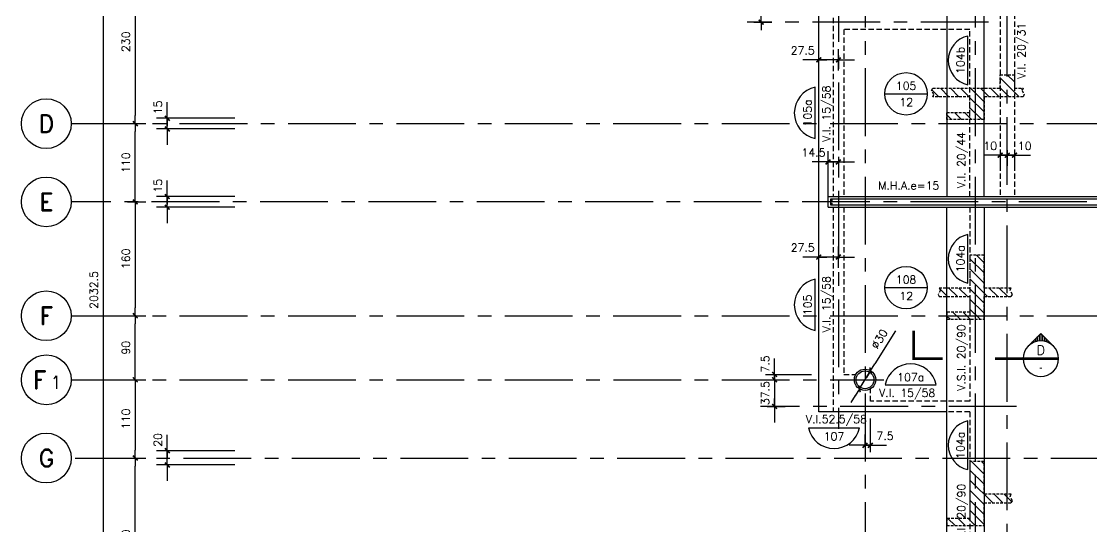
# Model space of a CAD drawing. Header units: millimetres. Extents: x -656851 to -651781, y 88238 to 91301.
# Drawn here: x -656851 to -655346, y 89512 to 90222 of the extents above; entities that cross this region are included whole.
import ezdxf
from ezdxf.enums import TextEntityAlignment as Align

# ---------------------------------------------------------------- set-up
doc = ezdxf.new("R2010")
doc.units = ezdxf.units.MM
doc.header["$LTSCALE"] = 30
for name, pattern in [('CENTER', [50.8, 31.75, -6.35, 6.35, -6.35]), ('DASHED', [0.75, 0.5, -0.25]), ('HIDDEN', [0.375, 0.25, -0.125])]:
    doc.linetypes.add(name, pattern=pattern)
for name, color, linetype in [('A-LINEA 015', 6, 'Continuous'), ('CONTORNOS', 3, 'Continuous'), ('COTAS', 5, 'Continuous'), ('Cotas2', 1, 'Continuous'), ('EJES', 1, 'CENTER'), ('HATCH2', 1, 'HIDDEN'), ('MALLA', 1, 'Continuous'), ('MUROS', 5, 'Continuous'), ('SEGMENTOS1', 2, 'DASHED'), ('TEXTOS1', 9, 'Continuous'), ('VIGAS', 3, 'Continuous')]:
    doc.layers.add(name, color=color, linetype=linetype)
doc.styles.add('ROMAND', font='romand')
doc.styles.add('ROMANS', font='romans')
doc.styles.get("Standard").update_dxf_attribs({"font": 'techl___.ttf'})
doc.dimstyles.new('ING-50', dxfattribs={"dimscale": 5, "dimtxt": 2.25, "dimasz": 2.25, "dimexe": 3, "dimexo": 0, "dimgap": 1.5, "dimtad": 1, "dimdec": 1, "dimzin": 12, "dimdsep": 46, "dimtxsty": 'ROMANS', "dimblk1": 'TICK1', "dimblk2": 'TICK1', "dimsah": 1, "dimcen": 0.09, "dimclrd": 2, "dimclre": 1, "dimclrt": 3, "dimadec": 1, "dimazin": 3, "dimtfac": 1, "dimtdec": 1, "dimtix": 1, "dimtmove": 2, "dimatfit": 3, "dimfxl": 3, "dimtolj": 1, "dimtzin": 12, "dimarcsym": 0})
pattern_1 = [(135, (0, 0), (-7.07106781, -7.07106781), [])]

# ---------------------------------------------------------------- blocks, each defined once
blk = doc.blocks.new('EJE-1')
at = {"color": 3, "linetype": 'Continuous'}
blk.add_circle((0, 0), 35, dxfattribs=at)
at = {"color": 5, "linetype": 'Continuous', "style": 'ROMAND'}
blk.add_attdef('0', text='', height=25, dxfattribs=at).set_placement((0.2, 0), align=Align.MIDDLE)
blk = doc.blocks.new('eje-3')
at = {"color": 3, "linetype": 'Continuous'}
blk.add_circle((0, 0), 35, dxfattribs=at)
at = {"color": 5, "linetype": 'Continuous', "style": 'ROMAND'}
for height, p in [(25, (-9.2, 0)), (18, (13.7, -3.6))]:
    blk.add_attdef('0', text='', height=height, dxfattribs=at).set_placement(p, align=Align.MIDDLE)
blk = doc.blocks.new('TICK1')
at = {"color": 2}
for points in [[(0, 0), (-1, 0)], [(0, 0), (1, 0)]]:
    blk.add_lwpolyline(points, dxfattribs=at)
at = {"color": 2, "const_width": 0.2}
blk.add_lwpolyline([(-0.3, -0.3), (0.3, 0.3)], dxfattribs=at)
blk = doc.blocks.new('*D14')
at = {"layer": 'COTAS', "color": 1, "lineweight": -2}
for p, q in [((-656699.8, 90308.3), (-656675.5, 90308.3)), ((-656703.3, 90078.3), (-656675.5, 90078.3))]:
    blk.add_line(p, q, dxfattribs=at)
at = {"layer": 'COTAS', "color": 2, "lineweight": -2}
blk.add_line((-656690.5, 90297), (-656690.5, 90089.5), dxfattribs=at)
at = {"layer": 'Defpoints', "color": 0}
for p in [(-656699.8, 90308.3), (-656703.3, 90078.3), (-656690.5, 90078.3)]:
    blk.add_point(p, dxfattribs=at)
at = {"layer": 'COTAS', "color": 2, "lineweight": -2, "xscale": 11.25, "yscale": 11.25, "zscale": 11.25}
for p, rotation in [((-656690.5, 90308.3), 90), ((-656690.5, 90078.3), 270)]:
    blk.add_blockref('TICK1', p, dxfattribs=dict(at, rotation=rotation))
at = {"layer": 'COTAS', "color": 3, "insert": (-656703.7, 90193.3), "char_height": 11.25, "attachment_point": 5, "rotation": 90, "style": 'ROMANS'}
blk.add_mtext('\\A1;230', dxfattribs=at)
blk = doc.blocks.new('*D15')
at = {"layer": 'COTAS', "color": 2, "lineweight": -2}
for p, q in [((-656645.5, 90097), (-656645.5, 90108.3)), ((-656645.5, 90070.8), (-656645.5, 90085.8)), ((-656645.5, 90059.5), (-656645.5, 90048.3))]:
    blk.add_line(p, q, dxfattribs=at)
at = {"layer": 'COTAS', "color": 1, "lineweight": -2}
for p, q in [((-656645.5, 90085.8), (-656660.5, 90085.8)), ((-656645.5, 90070.8), (-656660.5, 90070.8))]:
    blk.add_line(p, q, dxfattribs=at)
at = {"layer": 'Defpoints', "color": 0}
for p in [(-656645.5, 90085.8), (-656645.5, 90085.8), (-656645.5, 90070.8)]:
    blk.add_point(p, dxfattribs=at)
at = {"layer": 'COTAS', "color": 2, "lineweight": -2, "xscale": 11.25, "yscale": 11.25, "zscale": 11.25}
for p, rotation in [((-656645.5, 90085.8), 270), ((-656645.5, 90070.8), 90)]:
    blk.add_blockref('TICK1', p, dxfattribs=dict(at, rotation=rotation))
at = {"layer": 'COTAS', "color": 3, "insert": (-656658.7, 90101), "char_height": 11.25, "attachment_point": 5, "rotation": 90, "style": 'ROMANS'}
blk.add_mtext('\\A1;15', dxfattribs=at)
blk = doc.blocks.new('*D16')
at = {"layer": 'COTAS', "color": 1, "lineweight": -2}
for p, q in [((-656703.3, 90078.3), (-656675.5, 90078.3)), ((-656701.6, 89968.3), (-656675.5, 89968.3))]:
    blk.add_line(p, q, dxfattribs=at)
at = {"layer": 'COTAS', "color": 2, "lineweight": -2}
blk.add_line((-656690.5, 89979.5), (-656690.5, 90067), dxfattribs=at)
at = {"layer": 'Defpoints', "color": 0}
for p in [(-656703.3, 90078.3), (-656690.5, 90078.3), (-656701.6, 89968.3)]:
    blk.add_point(p, dxfattribs=at)
at = {"layer": 'COTAS', "color": 2, "lineweight": -2, "xscale": 11.25, "yscale": 11.25, "zscale": 11.25}
for p, rotation in [((-656690.5, 90078.3), 90), ((-656690.5, 89968.3), 270)]:
    blk.add_blockref('TICK1', p, dxfattribs=dict(at, rotation=rotation))
at = {"layer": 'COTAS', "color": 3, "insert": (-656703.7, 90023.3), "char_height": 11.25, "attachment_point": 5, "rotation": 90, "style": 'ROMANS'}
blk.add_mtext('\\A1;110', dxfattribs=at)
blk = doc.blocks.new('*D17')
at = {"layer": 'COTAS', "color": 1, "lineweight": -2}
for p, q in [((-656701.6, 89968.3), (-656675.5, 89968.3)), ((-656704.1, 89808.3), (-656675.5, 89808.3))]:
    blk.add_line(p, q, dxfattribs=at)
at = {"layer": 'COTAS', "color": 2, "lineweight": -2}
blk.add_line((-656690.5, 89957), (-656690.5, 89819.5), dxfattribs=at)
at = {"layer": 'Defpoints', "color": 0}
for p in [(-656701.6, 89968.3), (-656704.1, 89808.3), (-656690.5, 89808.3)]:
    blk.add_point(p, dxfattribs=at)
at = {"layer": 'COTAS', "color": 2, "lineweight": -2, "xscale": 11.25, "yscale": 11.25, "zscale": 11.25}
for p, rotation in [((-656690.5, 89968.3), 90), ((-656690.5, 89808.3), 270)]:
    blk.add_blockref('TICK1', p, dxfattribs=dict(at, rotation=rotation))
at = {"layer": 'COTAS', "color": 3, "insert": (-656703.7, 89888.3), "char_height": 11.25, "attachment_point": 5, "rotation": 90, "style": 'ROMANS'}
blk.add_mtext('\\A1;160', dxfattribs=at)
blk = doc.blocks.new('*D18')
at = {"layer": 'COTAS', "color": 1, "lineweight": -2}
for p, q in [((-656704.1, 89808.3), (-656675.5, 89808.3)), ((-656702.7, 89718.3), (-656675.5, 89718.3))]:
    blk.add_line(p, q, dxfattribs=at)
at = {"layer": 'COTAS', "color": 2, "lineweight": -2}
blk.add_line((-656690.5, 89729.5), (-656690.5, 89797), dxfattribs=at)
at = {"layer": 'Defpoints', "color": 0}
for p in [(-656704.1, 89808.3), (-656690.5, 89808.3), (-656702.7, 89718.3)]:
    blk.add_point(p, dxfattribs=at)
at = {"layer": 'COTAS', "color": 2, "lineweight": -2, "xscale": 11.25, "yscale": 11.25, "zscale": 11.25}
for p, rotation in [((-656690.5, 89808.3), 90), ((-656690.5, 89718.3), 270)]:
    blk.add_blockref('TICK1', p, dxfattribs=dict(at, rotation=rotation))
at = {"layer": 'COTAS', "color": 3, "insert": (-656703.7, 89763.3), "char_height": 11.25, "attachment_point": 5, "rotation": 90, "style": 'ROMANS'}
blk.add_mtext('\\A1;90', dxfattribs=at)
blk = doc.blocks.new('*D19')
at = {"layer": 'COTAS', "color": 1, "lineweight": -2}
for p, q in [((-656702.7, 89718.3), (-656675.5, 89718.3)), ((-656704.4, 89608.3), (-656675.5, 89608.3))]:
    blk.add_line(p, q, dxfattribs=at)
at = {"layer": 'COTAS', "color": 2, "lineweight": -2}
blk.add_line((-656690.5, 89707), (-656690.5, 89619.5), dxfattribs=at)
at = {"layer": 'Defpoints', "color": 0}
for p in [(-656702.7, 89718.3), (-656704.4, 89608.3), (-656690.5, 89608.3)]:
    blk.add_point(p, dxfattribs=at)
at = {"layer": 'COTAS', "color": 2, "lineweight": -2, "xscale": 11.25, "yscale": 11.25, "zscale": 11.25}
for p, rotation in [((-656690.5, 89718.3), 90), ((-656690.5, 89608.3), 270)]:
    blk.add_blockref('TICK1', p, dxfattribs=dict(at, rotation=rotation))
at = {"layer": 'COTAS', "color": 3, "insert": (-656703.7, 89663.3), "char_height": 11.25, "attachment_point": 5, "rotation": 90, "style": 'ROMANS'}
blk.add_mtext('\\A1;110', dxfattribs=at)
blk = doc.blocks.new('*D20')
at = {"layer": 'COTAS', "color": 2, "lineweight": -2}
for p, q in [((-656645.5, 89629.9), (-656645.5, 89641.1)), ((-656645.5, 89598.6), (-656645.5, 89618.6)), ((-656645.5, 89587.4), (-656645.5, 89576.1))]:
    blk.add_line(p, q, dxfattribs=at)
at = {"layer": 'COTAS', "color": 1, "lineweight": -2}
for p, q in [((-656645.5, 89618.6), (-656660.5, 89618.6)), ((-656645.5, 89598.6), (-656660.5, 89598.6))]:
    blk.add_line(p, q, dxfattribs=at)
at = {"layer": 'Defpoints', "color": 0}
for p in [(-656645.5, 89618.6), (-656645.5, 89618.6), (-656645.5, 89598.6)]:
    blk.add_point(p, dxfattribs=at)
at = {"layer": 'COTAS', "color": 2, "lineweight": -2, "xscale": 11.25, "yscale": 11.25, "zscale": 11.25}
for p, rotation in [((-656645.5, 89618.6), 270), ((-656645.5, 89598.6), 90)]:
    blk.add_blockref('TICK1', p, dxfattribs=dict(at, rotation=rotation))
at = {"layer": 'COTAS', "color": 3, "insert": (-656658.7, 89633.8), "char_height": 11.25, "attachment_point": 5, "rotation": 90, "style": 'ROMANS'}
blk.add_mtext('\\A1;20', dxfattribs=at)
blk = doc.blocks.new('*D22')
at = {"layer": 'COTAS', "color": 1, "lineweight": -2}
for p, q in [((-656704.4, 89608.3), (-656675.5, 89608.3)), ((-656700.9, 89378.3), (-656675.5, 89378.3))]:
    blk.add_line(p, q, dxfattribs=at)
at = {"layer": 'COTAS', "color": 2, "lineweight": -2}
blk.add_line((-656690.5, 89389.5), (-656690.5, 89597), dxfattribs=at)
at = {"layer": 'Defpoints', "color": 0}
for p in [(-656704.4, 89608.3), (-656690.5, 89608.3), (-656700.9, 89378.3)]:
    blk.add_point(p, dxfattribs=at)
at = {"layer": 'COTAS', "color": 2, "lineweight": -2, "xscale": 11.25, "yscale": 11.25, "zscale": 11.25}
for p, rotation in [((-656690.5, 89608.3), 90), ((-656690.5, 89378.3), 270)]:
    blk.add_blockref('TICK1', p, dxfattribs=dict(at, rotation=rotation))
at = {"layer": 'COTAS', "color": 3, "insert": (-656703.7, 89493.3), "char_height": 11.25, "attachment_point": 5, "rotation": 90, "style": 'ROMANS'}
blk.add_mtext('\\A1;230', dxfattribs=at)
blk = doc.blocks.new('*D10')
at = {"layer": 'COTAS', "color": 1, "lineweight": -2}
for p, q in [((-656736.5, 90860.8), (-656720.5, 90860.8)), ((-656745.1, 88828.3), (-656720.5, 88828.3))]:
    blk.add_line(p, q, dxfattribs=at)
at = {"layer": 'COTAS', "color": 2, "lineweight": -2}
blk.add_line((-656735.5, 90849.5), (-656735.5, 88839.5), dxfattribs=at)
at = {"layer": 'Defpoints', "color": 0}
for p in [(-656736.5, 90860.8), (-656745.1, 88828.3), (-656735.5, 88828.3)]:
    blk.add_point(p, dxfattribs=at)
at = {"layer": 'COTAS', "color": 2, "lineweight": -2, "xscale": 11.25, "yscale": 11.25, "zscale": 11.25}
for p, rotation in [((-656735.5, 90860.8), 90), ((-656735.5, 88828.3), 270)]:
    blk.add_blockref('TICK1', p, dxfattribs=dict(at, rotation=rotation))
at = {"layer": 'COTAS', "color": 3, "insert": (-656748.7, 89844.5), "char_height": 11.25, "attachment_point": 5, "rotation": 90, "style": 'ROMANS'}
blk.add_mtext('\\A1;2032.5', dxfattribs=at)
blk = doc.blocks.new('*D89')
at = {"layer": 'COTAS', "color": 1, "lineweight": -2}
for p, q in [((-655819.9, 90308.3), (-655795.6, 90308.3)), ((-655821.2, 90220.8), (-655795.6, 90220.8))]:
    blk.add_line(p, q, dxfattribs=at)
at = {"layer": 'COTAS', "color": 2, "lineweight": -2}
blk.add_line((-655810.6, 90297), (-655810.6, 90232), dxfattribs=at)
at = {"layer": 'Defpoints', "color": 0}
for p in [(-655819.9, 90308.3), (-655821.2, 90220.8), (-655810.6, 90220.8)]:
    blk.add_point(p, dxfattribs=at)
at = {"layer": 'COTAS', "color": 2, "lineweight": -2, "xscale": 11.25, "yscale": 11.25, "zscale": 11.25}
for p, rotation in [((-655810.6, 90308.3), 90), ((-655810.6, 90220.8), 270)]:
    blk.add_blockref('TICK1', p, dxfattribs=dict(at, rotation=rotation))
at = {"layer": 'COTAS', "color": 3, "insert": (-655823.8, 90264.5), "char_height": 11.25, "attachment_point": 5, "rotation": 90, "style": 'ROMANS'}
blk.add_mtext('\\A1;87.5', dxfattribs=at)
blk = doc.blocks.new('*D90')
at = {"layer": 'COTAS', "color": 2, "lineweight": -2}
for p, q in [((-655791.8, 89729.5), (-655791.8, 89740.8)), ((-655791.8, 89718.3), (-655791.8, 89680.8)), ((-655791.8, 89669.5), (-655791.8, 89658.3))]:
    blk.add_line(p, q, dxfattribs=at)
at = {"layer": 'COTAS', "color": 1, "lineweight": -2}
for p, q in [((-655802, 89718.3), (-655776.8, 89718.3)), ((-655802.5, 89680.8), (-655776.8, 89680.8))]:
    blk.add_line(p, q, dxfattribs=at)
at = {"layer": 'Defpoints', "color": 0}
for p in [(-655802, 89718.3), (-655802.5, 89680.8), (-655791.8, 89680.8)]:
    blk.add_point(p, dxfattribs=at)
at = {"layer": 'COTAS', "color": 2, "lineweight": -2, "xscale": 11.25, "yscale": 11.25, "zscale": 11.25}
for p, rotation in [((-655791.8, 89718.3), 270), ((-655791.8, 89680.8), 90)]:
    blk.add_blockref('TICK1', p, dxfattribs=dict(at, rotation=rotation))
at = {"layer": 'COTAS', "color": 3, "insert": (-655804.9, 89699.5), "char_height": 11.25, "attachment_point": 5, "rotation": 90, "style": 'ROMANS'}
blk.add_mtext('\\A1;37.5', dxfattribs=at)
blk = doc.blocks.new('*D92')
at = {"layer": 'COTAS', "color": 2, "lineweight": -2}
for p, q in [((-656645.5, 89987), (-656645.5, 89998.3)), ((-656645.5, 89960.8), (-656645.5, 89975.8)), ((-656645.5, 89949.5), (-656645.5, 89938.3))]:
    blk.add_line(p, q, dxfattribs=at)
at = {"layer": 'COTAS', "color": 1, "lineweight": -2}
for p, q in [((-656645.5, 89975.8), (-656660.5, 89975.8)), ((-656645.5, 89960.8), (-656660.5, 89960.8))]:
    blk.add_line(p, q, dxfattribs=at)
at = {"layer": 'Defpoints', "color": 0}
for p in [(-656645.5, 89975.8), (-656645.5, 89975.8), (-656645.5, 89960.8)]:
    blk.add_point(p, dxfattribs=at)
at = {"layer": 'COTAS', "color": 2, "lineweight": -2, "xscale": 11.25, "yscale": 11.25, "zscale": 11.25}
for p, rotation in [((-656645.5, 89975.8), 270), ((-656645.5, 89960.8), 90)]:
    blk.add_blockref('TICK1', p, dxfattribs=dict(at, rotation=rotation))
at = {"layer": 'COTAS', "color": 3, "insert": (-656658.7, 89991), "char_height": 11.25, "attachment_point": 5, "rotation": 90, "style": 'ROMANS'}
blk.add_mtext('\\A1;15', dxfattribs=at)
blk = doc.blocks.new('*D133')
at = {"layer": 'COTAS', "color": 2, "lineweight": -2}
for p, q in [((-655622.1, 89787), (-655650.9, 89740.6)), ((-655672.6, 89705.5), (-655656.8, 89731)), ((-655678.6, 89696), (-655684.5, 89686.4))]:
    blk.add_line(p, q, dxfattribs=at)
at = {"layer": 'Defpoints', "color": 0}
for p in [(-655656.8, 89731), (-655672.6, 89705.5)]:
    blk.add_point(p, dxfattribs=at)
at = {"layer": 'COTAS', "color": 2, "lineweight": -2, "xscale": 11.25, "yscale": 11.25, "zscale": 11.25}
for p, rotation in [((-655656.8, 89731), 238.1694661812286), ((-655672.6, 89705.5), 58.1694661812286)]:
    blk.add_blockref('TICK1', p, dxfattribs=dict(at, rotation=rotation))
at = {"layer": 'COTAS', "color": 3, "insert": (-655644.6, 89775.5), "char_height": 11.25, "attachment_point": 5, "rotation": 58.1695, "style": 'ROMANS'}
blk.add_mtext('\\A1;∅30', dxfattribs=at)
blk = doc.blocks.new('*D134')
at = {"layer": 'COTAS', "color": 2, "lineweight": -2}
for p, q in [((-655791.8, 89737), (-655791.8, 89748.3)), ((-655791.8, 89725.8), (-655791.8, 89718.3)), ((-655791.8, 89707), (-655791.8, 89695.8))]:
    blk.add_line(p, q, dxfattribs=at)
at = {"layer": 'COTAS', "color": 1, "lineweight": -2}
for p, q in [((-655802, 89718.3), (-655776.8, 89718.3)), ((-655801.9, 89725.8), (-655776.8, 89725.8))]:
    blk.add_line(p, q, dxfattribs=at)
at = {"layer": 'Defpoints', "color": 0}
for p in [(-655802, 89718.3), (-655801.9, 89725.8), (-655791.8, 89718.3)]:
    blk.add_point(p, dxfattribs=at)
at = {"layer": 'COTAS', "color": 2, "lineweight": -2, "xscale": 11.25, "yscale": 11.25, "zscale": 11.25}
for p, rotation in [((-655791.8, 89725.8), 270), ((-655791.8, 89718.3), 90)]:
    blk.add_blockref('TICK1', p, dxfattribs=dict(at, rotation=rotation))
at = {"layer": 'COTAS', "color": 3, "insert": (-655804.9, 89740.5), "char_height": 11.25, "attachment_point": 5, "rotation": 90, "style": 'ROMANS'}
blk.add_mtext('\\A1;7.5', dxfattribs=at)
blk = doc.blocks.new('*D135')
at = {"layer": 'COTAS', "color": 1, "lineweight": -2}
for p, q in [((-655664.7, 89626.2), (-655664.7, 89641.2)), ((-655657.2, 89626.2), (-655657.2, 89641.2))]:
    blk.add_line(p, q, dxfattribs=at)
at = {"layer": 'COTAS', "color": 2, "lineweight": -2}
for p, q in [((-655676, 89626.2), (-655687.2, 89626.2)), ((-655657.2, 89626.2), (-655664.7, 89626.2)), ((-655646, 89626.2), (-655634.7, 89626.2))]:
    blk.add_line(p, q, dxfattribs=at)
at = {"layer": 'Defpoints', "color": 0}
for p in [(-655664.7, 89626.2), (-655664.7, 89626.2), (-655657.2, 89626.2)]:
    blk.add_point(p, dxfattribs=at)
at = {"layer": 'COTAS', "color": 2, "lineweight": -2, "xscale": 11.25, "yscale": 11.25, "zscale": 11.25}
blk.add_blockref('TICK1', (-655664.7, 89626.2), dxfattribs=at)
at = {"layer": 'COTAS', "color": 2, "lineweight": -2, "xscale": 11.25, "yscale": 11.25, "zscale": 11.25, "rotation": 180}
blk.add_blockref('TICK1', (-655657.2, 89626.2), dxfattribs=at)
at = {"layer": 'COTAS', "color": 3, "insert": (-655636.6, 89639.3), "char_height": 11.25, "attachment_point": 5, "style": 'ROMANS'}
blk.add_mtext('\\A1;7.5', dxfattribs=at)
blk = doc.blocks.new('losa-ne')
at = {"color": 5, "linetype": 'Continuous'}
blk.add_line((-29.8, 0), (29.7, 0), dxfattribs=at)
at = {"color": 3, "linetype": 'Continuous'}
blk.add_circle((0, 0), 29.8, dxfattribs=at)
at = {"color": 3, "linetype": 'Continuous', "style": 'ROMANS'}
for tag, p in [('N%%DL', (0, 5.6)), ('ESP', (0.2, -17.4))]:
    blk.add_attdef(tag, text='', height=11.2, dxfattribs=at).set_placement(p, align=Align.CENTER)
blk = doc.blocks.new('*D144')
at = {"layer": 'COTAS', "color": 1, "lineweight": -2, "ltscale": 0.5}
for p, q in [((-655729.7, 90153.1), (-655729.7, 90182.9)), ((-655702.2, 90152.8), (-655702.2, 90182.9))]:
    blk.add_line(p, q, dxfattribs=at)
at = {"layer": 'COTAS', "color": 2, "lineweight": -2, "ltscale": 0.5}
for p, q in [((-655741, 90167.9), (-655752.2, 90167.9)), ((-655702.2, 90167.9), (-655729.7, 90167.9)), ((-655691, 90167.9), (-655679.7, 90167.9))]:
    blk.add_line(p, q, dxfattribs=at)
at = {"layer": 'Defpoints', "color": 0, "ltscale": 0.5}
for p in [(-655729.7, 90167.9), (-655729.7, 90153.1), (-655702.2, 90152.8)]:
    blk.add_point(p, dxfattribs=at)
at = {"layer": 'COTAS', "color": 2, "lineweight": -2, "ltscale": 0.5, "xscale": 11.25, "yscale": 11.25, "zscale": 11.25}
blk.add_blockref('TICK1', (-655729.7, 90167.9), dxfattribs=at)
at = {"layer": 'COTAS', "color": 2, "lineweight": -2, "ltscale": 0.5, "xscale": 11.25, "yscale": 11.25, "zscale": 11.25, "rotation": 180}
blk.add_blockref('TICK1', (-655702.2, 90167.9), dxfattribs=at)
at = {"layer": 'COTAS', "color": 3, "ltscale": 0.5, "insert": (-655752.3, 90181.1), "char_height": 11.25, "attachment_point": 5, "style": 'ROMANS'}
blk.add_mtext('\\A1;27.5', dxfattribs=at)
blk = doc.blocks.new('*D145')
at = {"layer": 'COTAS', "color": 1, "lineweight": -2, "ltscale": 0.5}
for p, q in [((-655729.7, 89876), (-655729.7, 89905.8)), ((-655702.2, 89875.7), (-655702.2, 89905.8))]:
    blk.add_line(p, q, dxfattribs=at)
at = {"layer": 'COTAS', "color": 2, "lineweight": -2, "ltscale": 0.5}
for p, q in [((-655741, 89890.8), (-655752.2, 89890.8)), ((-655702.2, 89890.8), (-655729.7, 89890.8)), ((-655691, 89890.8), (-655679.7, 89890.8))]:
    blk.add_line(p, q, dxfattribs=at)
at = {"layer": 'Defpoints', "color": 0, "ltscale": 0.5}
for p in [(-655729.7, 89890.8), (-655729.7, 89876), (-655702.2, 89875.7)]:
    blk.add_point(p, dxfattribs=at)
at = {"layer": 'COTAS', "color": 2, "lineweight": -2, "ltscale": 0.5, "xscale": 11.25, "yscale": 11.25, "zscale": 11.25}
blk.add_blockref('TICK1', (-655729.7, 89890.8), dxfattribs=at)
at = {"layer": 'COTAS', "color": 2, "lineweight": -2, "ltscale": 0.5, "xscale": 11.25, "yscale": 11.25, "zscale": 11.25, "rotation": 180}
blk.add_blockref('TICK1', (-655702.2, 89890.8), dxfattribs=at)
at = {"layer": 'COTAS', "color": 3, "ltscale": 0.5, "insert": (-655752.3, 89904), "char_height": 11.25, "attachment_point": 5, "style": 'ROMANS'}
blk.add_mtext('\\A1;27.5', dxfattribs=at)
blk = doc.blocks.new('*X140')
at = {"color": 0}
for p, q in [((2590, 1330.5), (2590, 1340.4)), ((2592.5, 1330.4), (2592.5, 1338.9)), ((2575, 1325.1), (2575, 1325.4)), ((2577.5, 1326.9), (2577.5, 1327.9)), ((2580, 1328.2), (2580, 1330.4)), ((2582.5, 1329.2), (2582.5, 1332.9)), ((2585, 1329.9), (2585, 1335.4)), ((2587.5, 1330.3), (2587.5, 1337.9)), ((2595, 1330.1), (2595, 1336.4)), ((2597.5, 1329.5), (2597.5, 1333.9)), ((2600, 1328.6), (2600, 1331.4)), ((2602.5, 1327.4), (2602.5, 1328.9)), ((2605, 1325.9), (2605, 1326.4)), ((2607.5, 1323.8), (2607.5, 1323.9))]:
    blk.add_line(p, q, dxfattribs=at)
blk = doc.blocks.new('corte4')
at = {"color": 2, "linetype": 'Continuous'}
for p, q in [((0, 35.4), (-17.7, 17.7)), ((17.7, 17.7), (0, 35.4))]:
    blk.add_line(p, q, dxfattribs=at)
at = {"color": 2, "linetype": 'Continuous', "const_width": 3.5}
blk.add_lwpolyline([(25, 0), (-64.6, 0)], dxfattribs=at)
at = {"color": 1, "linetype": 'Continuous'}
blk.add_arc((0, 0), 25, 135, 45, dxfattribs=at)
at = {"color": 2, "linetype": 'Continuous'}
blk.add_arc((0, 0), 25, 45, 135, dxfattribs=at)
at = {"color": 2, "linetype": 'Continuous', "xscale": -1}
blk.add_blockref('*X140', (2590.5, -1305.5), dxfattribs=at)
at = {"color": 3, "linetype": 'Continuous', "style": 'ROMAND'}
blk.add_attdef('A', text='', height=13, dxfattribs=at).set_placement((0, 12), align=Align.MIDDLE)
at = {"color": 3, "linetype": 'Continuous'}
blk.add_attdef('-', text='', height=13, dxfattribs=at).set_placement((0, -12), align=Align.MIDDLE)
blk = doc.blocks.new('corte9')
at = {"color": 2, "const_width": 3.51}
blk.add_lwpolyline([(0, 39.5), (0, 0), (40.5, 0)], dxfattribs=at)
blk = doc.blocks.new('*D179')
at = {"layer": 'COTAS', "color": 1, "lineweight": -2}
for p, q in [((-655716.7, 89975.8), (-655716.7, 90039.4)), ((-655702.2, 90031.5), (-655702.2, 90009.4))]:
    blk.add_line(p, q, dxfattribs=at)
at = {"layer": 'COTAS', "color": 2, "lineweight": -2}
for p, q in [((-655728, 90024.4), (-655739.2, 90024.4)), ((-655702.2, 90024.4), (-655716.7, 90024.4)), ((-655691, 90024.4), (-655679.7, 90024.4))]:
    blk.add_line(p, q, dxfattribs=at)
at = {"layer": 'Defpoints', "color": 0}
for p in [(-655716.7, 90024.4), (-655702.2, 90031.5), (-655716.7, 89975.8)]:
    blk.add_point(p, dxfattribs=at)
at = {"layer": 'COTAS', "color": 2, "lineweight": -2, "xscale": 11.25, "yscale": 11.25, "zscale": 11.25}
blk.add_blockref('TICK1', (-655716.7, 90024.4), dxfattribs=at)
at = {"layer": 'COTAS', "color": 2, "lineweight": -2, "xscale": 11.25, "yscale": 11.25, "zscale": 11.25, "rotation": 180}
blk.add_blockref('TICK1', (-655702.2, 90024.4), dxfattribs=at)
at = {"layer": 'COTAS', "color": 3, "insert": (-655737.1, 90037.5), "char_height": 11.25, "attachment_point": 5, "style": 'ROMANS'}
blk.add_mtext('\\A1;14.5', dxfattribs=at)
blk = doc.blocks.new('*D202')
at = {"layer": 'COTAS', "color": 2, "lineweight": -2}
for p, q in [((-655476, 90033.9), (-655487.2, 90033.9)), ((-655464.7, 90033.9), (-655454.7, 90033.9)), ((-655443.5, 90033.9), (-655432.2, 90033.9))]:
    blk.add_line(p, q, dxfattribs=at)
at = {"layer": 'COTAS', "color": 1, "lineweight": -2}
for p, q in [((-655464.7, 90041), (-655464.7, 90018.9)), ((-655454.7, 90041), (-655454.7, 90018.9))]:
    blk.add_line(p, q, dxfattribs=at)
at = {"layer": 'Defpoints', "color": 0}
for p in [(-655464.7, 90041), (-655454.7, 90041), (-655454.7, 90033.9)]:
    blk.add_point(p, dxfattribs=at)
at = {"layer": 'COTAS', "color": 2, "lineweight": -2, "xscale": 11.25, "yscale": 11.25, "zscale": 11.25}
blk.add_blockref('TICK1', (-655464.7, 90033.9), dxfattribs=at)
at = {"layer": 'COTAS', "color": 2, "lineweight": -2, "xscale": 11.25, "yscale": 11.25, "zscale": 11.25, "rotation": 180}
blk.add_blockref('TICK1', (-655454.7, 90033.9), dxfattribs=at)
at = {"layer": 'COTAS', "color": 3, "insert": (-655440.3, 90047), "char_height": 11.25, "attachment_point": 5, "style": 'ROMANS'}
blk.add_mtext('\\A1;10', dxfattribs=at)
blk = doc.blocks.new('*D201')
at = {"layer": 'COTAS', "color": 2, "lineweight": -2}
for p, q in [((-655486, 90033.9), (-655497.2, 90033.9)), ((-655474.7, 90033.9), (-655464.7, 90033.9)), ((-655453.5, 90033.9), (-655442.2, 90033.9))]:
    blk.add_line(p, q, dxfattribs=at)
at = {"layer": 'COTAS', "color": 1, "lineweight": -2}
for p, q in [((-655474.7, 90041), (-655474.7, 90018.9)), ((-655464.7, 90041), (-655464.7, 90018.9))]:
    blk.add_line(p, q, dxfattribs=at)
at = {"layer": 'Defpoints', "color": 0}
for p in [(-655474.7, 90041), (-655464.7, 90041), (-655464.7, 90033.9)]:
    blk.add_point(p, dxfattribs=at)
at = {"layer": 'COTAS', "color": 2, "lineweight": -2, "xscale": 11.25, "yscale": 11.25, "zscale": 11.25}
blk.add_blockref('TICK1', (-655474.7, 90033.9), dxfattribs=at)
at = {"layer": 'COTAS', "color": 2, "lineweight": -2, "xscale": 11.25, "yscale": 11.25, "zscale": 11.25, "rotation": 180}
blk.add_blockref('TICK1', (-655464.7, 90033.9), dxfattribs=at)
at = {"layer": 'COTAS', "color": 3, "insert": (-655488.7, 90047), "char_height": 11.25, "attachment_point": 5, "style": 'ROMANS'}
blk.add_mtext('\\A1;10', dxfattribs=at)

msp = doc.modelspace()

# ---------------------------------------------------------------- hatches: boundary and pattern name
at = {"layer": 'HATCH2', "ltscale": 0.5}
h = msp.add_hatch(dxfattribs=at)
h.set_pattern_fill('_USER', color=256, scale=10, angle=135, style=0, pattern_type=0)
h.set_pattern_definition(pattern_1)
h.paths.add_polyline_path([(-655454.715, 90128.002), (-655442.513, 90128.002), (-655444.013, 90125.002), (-655441.013, 90119.002), (-655442.513, 90116.002), (-655497.215, 90116.002), (-655497.215, 90084.002), (-655549.715, 90084.002), (-655549.715, 90094.002), (-655517.215, 90094.002), (-655517.215, 90116.002), (-655569.618, 90116.002), (-655568.118, 90119.002), (-655571.118, 90125.002), (-655569.618, 90128.002), (-655474.715, 90128.002), (-655474.715, 90147.002), (-655454.715, 90147.002)])
h = msp.add_hatch(dxfattribs=at)
h.set_pattern_fill('_USER', color=256, scale=10, angle=135, style=0, pattern_type=0)
h.set_pattern_definition(pattern_1)
h.paths.add_polyline_path([(-655497.215, 89847.253), (-655497.215, 89893.253), (-655517.215, 89893.253), (-655517.215, 89847.253), (-655560.359, 89847.253), (-655558.859, 89844.253), (-655561.859, 89838.253), (-655560.359, 89835.253), (-655517.215, 89835.253), (-655517.215, 89813.253), (-655549.715, 89813.253), (-655549.715, 89803.253), (-655497.215, 89803.253), (-655497.215, 89835.253), (-655459.07, 89835.253), (-655457.57, 89838.253), (-655460.57, 89844.253), (-655459.07, 89847.253)])
h = msp.add_hatch(dxfattribs=at)
h.set_pattern_fill('_USER', color=256, scale=10, angle=135, style=0, pattern_type=0)
h.set_pattern_definition(pattern_1)
h.paths.add_polyline_path([(-655517.215, 89523.289), (-655549.715, 89523.289), (-655549.715, 89513.289), (-655497.215, 89513.289), (-655497.215, 89545.289), (-655459.07, 89545.289), (-655457.57, 89548.289), (-655460.57, 89554.289), (-655459.07, 89557.289), (-655497.215, 89557.289), (-655497.215, 89603.289), (-655517.215, 89603.289)])

# ---------------------------------------------------------------- linework, layer by layer
at = {"layer": 'Cotas2'}
for p, q in [((-656550.536, 90085.753), (-656658.532, 90085.753)), ((-656550.536, 90070.753), (-656658.532, 90070.753)), ((-656550.536, 89975.753), (-656658.532, 89975.753)), ((-656550.536, 89960.753), (-656658.532, 89960.753)), ((-655804.739, 89725.753), (-655739.815, 89725.753)), ((-655657.215, 89616.556), (-655657.215, 89663.977)), ((-656550.536, 89618.628), (-656658.532, 89618.628)), ((-656550.536, 89598.628), (-656658.532, 89598.628))]:
    msp.add_line(p, q, dxfattribs=at)
at = {"layer": 'EJES', "ltscale": 0.1}
for p, q in [((-655664.715, 91222.892), (-655664.715, 88448.253)), ((-655509.715, 91222.892), (-655509.715, 88448.253)), ((-655702.215, 91202.892), (-655702.215, 89649.36)), ((-655464.714, 88468.253), (-655464.714, 91202.892)), ((-655491.006, 90220.753), (-655830.501, 90220.753)), ((-656780.536, 90078.253), (-653137.403, 90078.253)), ((-656780.536, 89808.253), (-653139.035, 89808.253)), ((-656780.482, 89718.253), (-655638.218, 89718.253)), ((-655451.798, 89680.753), (-655811.668, 89680.753)), ((-656775.017, 89608.253), (-653133.516, 89608.253))]:
    msp.add_line(p, q, dxfattribs=at)
msp.add_lwpolyline([(-654743.472, 89968.253), (-656780.536, 89968.253)], dxfattribs=at)
at = {"layer": 'HATCH2', "ltscale": 0.5}
for points in [[(-655454.715, 90128.002), (-655442.513, 90128.002), (-655444.013, 90125.002), (-655441.013, 90119.002), (-655442.513, 90116.002), (-655497.215, 90116.002), (-655497.215, 90084.002), (-655549.715, 90084.002), (-655549.715, 90094.002), (-655517.215, 90094.002), (-655517.215, 90116.002), (-655569.618, 90116.002), (-655568.118, 90119.002), (-655571.118, 90125.002), (-655569.618, 90128.002), (-655474.715, 90128.002), (-655474.715, 90147.002), (-655454.715, 90147.002)], [(-655497.215, 89847.253), (-655497.215, 89893.253), (-655517.215, 89893.253), (-655517.215, 89847.253), (-655560.359, 89847.253), (-655558.859, 89844.253), (-655561.859, 89838.253), (-655560.359, 89835.253), (-655517.215, 89835.253), (-655517.215, 89813.253), (-655549.715, 89813.253), (-655549.715, 89803.253), (-655497.215, 89803.253), (-655497.215, 89835.253), (-655459.07, 89835.253), (-655457.57, 89838.253), (-655460.57, 89844.253), (-655459.07, 89847.253)], [(-655517.215, 89523.289), (-655549.715, 89523.289), (-655549.715, 89513.289), (-655497.215, 89513.289), (-655497.215, 89545.289), (-655459.07, 89545.289), (-655457.57, 89548.289), (-655460.57, 89554.289), (-655459.07, 89557.289), (-655497.215, 89557.289), (-655497.215, 89603.289), (-655517.215, 89603.289)]]:
    msp.add_lwpolyline(points, close=True, dxfattribs=at)
at = {"layer": 'MALLA', "ltscale": 0.5}
for p, q in [((-654780.715, 89972.253), (-655713.215, 89972.253)), ((-655713.215, 89972.253), (-655713.215, 89964.253)), ((-655713.215, 89964.253), (-654780.715, 89964.253))]:
    msp.add_line(p, q, dxfattribs=at)
at = {"layer": 'MALLA', "ltscale": 0.5, "const_width": 1.5}
for points in [[(-655712.374, 89970.662, 1), (-655710.874, 89970.662, 1)], [(-655712.374, 89965.844, 1), (-655710.874, 89965.844, 1)]]:
    msp.add_lwpolyline(points, format="xyb", close=True, dxfattribs=at)
at = {"layer": 'MALLA', "ltscale": 0.5}
msp.add_circle((-655664.715, 89718.253), 12.5, dxfattribs=at)
at = {"layer": 'MUROS', "ltscale": 0.5}
for p, q in [((-655716.715, 89960.753), (-655716.715, 89975.753)), ((-655716.715, 89975.753), (-654792.215, 89975.753)), ((-655716.715, 89960.753), (-654792.215, 89960.753))]:
    msp.add_line(p, q, dxfattribs=at)
msp.add_circle((-655664.715, 89718.253), 15, dxfattribs=at)
at = {"layer": 'SEGMENTOS1', "ltscale": 0.5}
for p, q in [((-655709.715, 90868.253), (-655709.715, 89975.753)), ((-655474.715, 90300.753), (-655474.715, 89975.753)), ((-655454.715, 90300.753), (-655454.715, 89975.753)), ((-655517.215, 90210.753), (-655694.715, 90210.753)), ((-655694.715, 90210.753), (-655694.715, 89975.753)), ((-655517.215, 89975.753), (-655517.215, 90210.753)), ((-655709.715, 89960.753), (-655709.715, 89673.253)), ((-655694.715, 89960.753), (-655694.715, 89725.753)), ((-655517.215, 89960.753), (-655517.215, 89688.253)), ((-655694.715, 89725.753), (-655677.705, 89725.753)), ((-655657.215, 89688.253), (-655657.215, 89705.263)), ((-655517.215, 89688.253), (-655657.215, 89688.253)), ((-655517.215, 89673.253), (-655517.215, 89385.753))]:
    msp.add_line(p, q, dxfattribs=at)
msp.add_lwpolyline([(-655517.215, 89673.253), (-655549.715, 89673.253)], dxfattribs=at)
at = {"layer": 'TEXTOS1', "color": 3}
for p, q in [((-655520.089, 90133.02), (-655520.089, 90201.42)), ((-655734.962, 90057.325), (-655734.962, 90129.325)), ((-655520.089, 89854.142), (-655520.089, 89922.542)), ((-655734.962, 89787.555), (-655734.962, 89859.555)), ((-655636.493, 89711.402), (-655564.493, 89711.402)), ((-655520.089, 89591.963), (-655520.089, 89660.363)), ((-655744.304, 89650.79), (-655672.304, 89650.79))]:
    msp.add_line(p, q, dxfattribs=at)
for centre, radius, start, end in [((-655512.813, 90167.22), 34.965, 102.010217, 257.989783), ((-655727.303, 90093.325), 36.806, 102.010217, 257.989783), ((-655512.813, 89888.342), 34.965, 102.010217, 257.989783), ((-655727.303, 89823.555), 36.806, 102.010217, 257.989783), ((-655600.493, 89703.744), 36.806, 12.010217, 167.989783), ((-655512.813, 89626.163), 34.965, 102.010217, 257.989783), ((-655708.304, 89658.449), 36.806, 192.010217, 347.989783)]:
    msp.add_arc(centre, radius, start, end, dxfattribs=at)
at = {"layer": 'VIGAS', "ltscale": 0.5}
for p, q in [((-655729.715, 89673.253), (-655729.715, 90888.253)), ((-655549.715, 90300.753), (-655549.715, 89975.753)), ((-655497.215, 89975.753), (-655497.215, 90300.753)), ((-655549.715, 89385.753), (-655549.715, 89960.753)), ((-655497.215, 89960.753), (-655497.215, 89385.753)), ((-655549.715, 89673.253), (-655729.715, 89673.253))]:
    msp.add_line(p, q, dxfattribs=at)

# ---------------------------------------------------------------- block references
at = {"layer": 'A-LINEA 015', "ltscale": 0.5}
for p, values in [((-656815.536, 90078.253), {'0': 'D'}), ((-656815.536, 89968.253), {'0': 'E'}), ((-656815.536, 89808.253), {'0': 'F'}), ((-656815.536, 89608.253), {'0': 'G'})]:
    msp.add_blockref('EJE-1', p, dxfattribs=at).add_auto_attribs(values)
ref = msp.add_blockref('eje-3', (-656815.482, 89718.253), dxfattribs=at)
ref.add_attrib('0', 'F', dxfattribs={"layer": '0', "color": 5, "linetype": 'Continuous', "height": 25, "style": 'ROMAND'}).set_placement((-656824.673, 89718.253), align=Align.MIDDLE)
ref.add_attrib('0', '1', dxfattribs={"layer": '0', "color": 5, "linetype": 'Continuous', "height": 18, "style": 'ROMAND'}).set_placement((-656801.796, 89714.67), align=Align.MIDDLE)
at = {"layer": 'CONTORNOS', "ltscale": 0.5}
msp.add_blockref('corte9', (-655596.312, 89747.982), dxfattribs=at)
msp.add_blockref('corte4', (-655417.608, 89747.982), dxfattribs=at).add_auto_attribs({'-': '-', 'A': 'D'})
at = {"layer": 'TEXTOS1', "ltscale": 0.5}
for p, values in [((-655606.982, 90120.175), {'N%%DL': '105', 'ESP': '12'}), ((-655606.982, 89847.8), {'N%%DL': '108', 'ESP': '12'})]:
    msp.add_blockref('losa-ne', p, dxfattribs=at).add_auto_attribs(values)

# ---------------------------------------------------------------- texts
at = {"layer": 'TEXTOS1', "style": 'ROMANS'}
for s, p in [('V.I. 20/31', (-655439.337, 90180.528)), ('104b', (-655524.885, 90167.193)), ('V.I. 15/58', (-655713.471, 90092.178)), ('105a', (-655739.758, 90093.297)), ('V.I. 20/44', (-655523.768, 90026.93)), ('104a', (-655524.885, 89888.315)), ('V.I. 15/58', (-655713.471, 89824.433)), ('105', (-655739.758, 89823.527)), ('V.S.I. 20/90', (-655523.768, 89749.476)), ('104a', (-655524.885, 89626.136)), ('V.S.I. 20/90', (-655523.768, 89525.371))]:
    msp.add_text(s, height=11.25, rotation=90, dxfattribs=at).set_placement(p, align=Align.CENTER)
for s, p in [('M.H.A.e=15', (-655603.163, 89985.536)), ('107a', (-655600.52, 89716.198)), ('V.I. 15/58', (-655605.505, 89694.148)), ('V.I.52.5/58', (-655704.936, 89657.335)), ('107', (-655708.332, 89633.146))]:
    msp.add_text(s, height=11.25, dxfattribs=at).set_placement(p, align=Align.CENTER)

# ---------------------------------------------------------------- dimensions: what is measured, and where the dimension line sits
at = {"layer": 'COTAS'}
for base, p1, p2, angle, picture, middle in [((-656735.536, 88828.253), (-656736.498, 90860.753), (-656745.08, 88828.253), 270, '*D10', (-656748.661, 89844.503)), ((-656690.536, 90078.253), (-656699.782, 90308.253), (-656703.327, 90078.253), 270, '*D14', (-656703.661, 90193.253)), ((-655810.631, 90220.753), (-655819.877, 90308.253), (-655821.226, 90220.753), 270, '*D89', (-655823.756, 90264.503)), ((-656690.536, 90078.253), (-656701.632, 89968.253), (-656703.327, 90078.253), 90, '*D16', (-656703.661, 90023.253)), ((-656690.536, 89808.253), (-656701.632, 89968.253), (-656704.097, 89808.253), 270, '*D17', (-656703.661, 89888.253)), ((-656690.536, 89808.253), (-656702.71, 89718.253), (-656704.097, 89808.253), 90, '*D18', (-656703.661, 89763.253)), ((-655791.797, 89680.753), (-655801.969, 89718.253), (-655802.547, 89680.753), 270, '*D90', (-655804.922, 89699.503)), ((-656690.536, 89608.253), (-656702.71, 89718.253), (-656704.406, 89608.253), 270, '*D19', (-656703.661, 89663.253)), ((-656690.536, 89608.253), (-656700.861, 89378.253), (-656704.406, 89608.253), 90, '*D22', (-656703.661, 89493.253))]:
    dim = msp.add_linear_dim(base=base, p1=p1, p2=p2, angle=angle, dimstyle='ING-50', dxfattribs=at)
    dim.commit()
    dim.dimension.update_dxf_attribs({"geometry": picture, "text_midpoint": middle})
at = {"layer": 'COTAS', "ltscale": 0.5}
for base, p1, p2, picture, middle in [((-655729.715, 90167.943), (-655702.215, 90152.773), (-655729.715, 90153.089), '*D144', (-655752.268, 90181.068)), ((-655729.715, 89890.836), (-655702.215, 89875.667), (-655729.715, 89875.982), '*D145', (-655752.268, 89903.961))]:
    dim = msp.add_linear_dim(base=base, p1=p1, p2=p2, angle=180, dimstyle='ING-50', dxfattribs=at)
    dim.commit()
    dim.dimension.update_dxf_attribs({"geometry": picture, "text_midpoint": middle, "dimtype": 160})
at = {"layer": 'COTAS'}
for base, p1, p2, angle, picture, middle in [((-656645.536, 90085.753), (-656645.536, 90070.753), (-656645.536, 90085.753), 90, '*D15', (-656658.661, 90100.958)), ((-655716.715, 90024.378), (-655702.215, 90031.468), (-655716.715, 89975.753), 180, '*D179', (-655737.087, 90037.503)), ((-656645.536, 89975.753), (-656645.536, 89960.753), (-656645.536, 89975.753), 90, '*D92', (-656658.661, 89990.958)), ((-655791.797, 89718.253), (-655801.853, 89725.753), (-655801.969, 89718.253), 270, '*D134', (-655804.922, 89740.479)), ((-656645.536, 89618.628), (-656645.536, 89598.628), (-656645.536, 89618.628), 90, '*D20', (-656658.661, 89633.833)), ((-655664.715, 89626.183), (-655657.215, 89626.183), (-655664.715, 89626.183), 180, '*D135', (-655636.574, 89639.308))]:
    dim = msp.add_linear_dim(base=base, p1=p1, p2=p2, angle=angle, dimstyle='ING-50', dxfattribs=at)
    dim.commit()
    dim.dimension.update_dxf_attribs({"geometry": picture, "text_midpoint": middle, "dimtype": 160})
for base, p1, p2, picture, middle in [((-655464.714, 90033.89), (-655474.715, 90040.981), (-655464.714, 90040.981), '*D201', (-655488.656, 90047.015)), ((-655454.715, 90033.89), (-655464.714, 90040.981), (-655454.715, 90040.981), '*D202', (-655440.321, 90047.015))]:
    dim = msp.add_linear_dim(base=base, p1=p1, p2=p2, dimstyle='ING-50', dxfattribs=at)
    dim.commit()
    dim.dimension.update_dxf_attribs({"geometry": picture, "text_midpoint": middle, "dimtype": 160})
dim = msp.add_diameter_dim_2p(p1=(-655672.626, 89705.509), p2=(-655656.804, 89730.997), dimstyle='ING-50', dxfattribs=at)
dim.commit()
dim.dimension.update_dxf_attribs({"geometry": '*D133', "text_midpoint": (-655644.645, 89775.469)})

doc.saveas('drawing.dxf')
